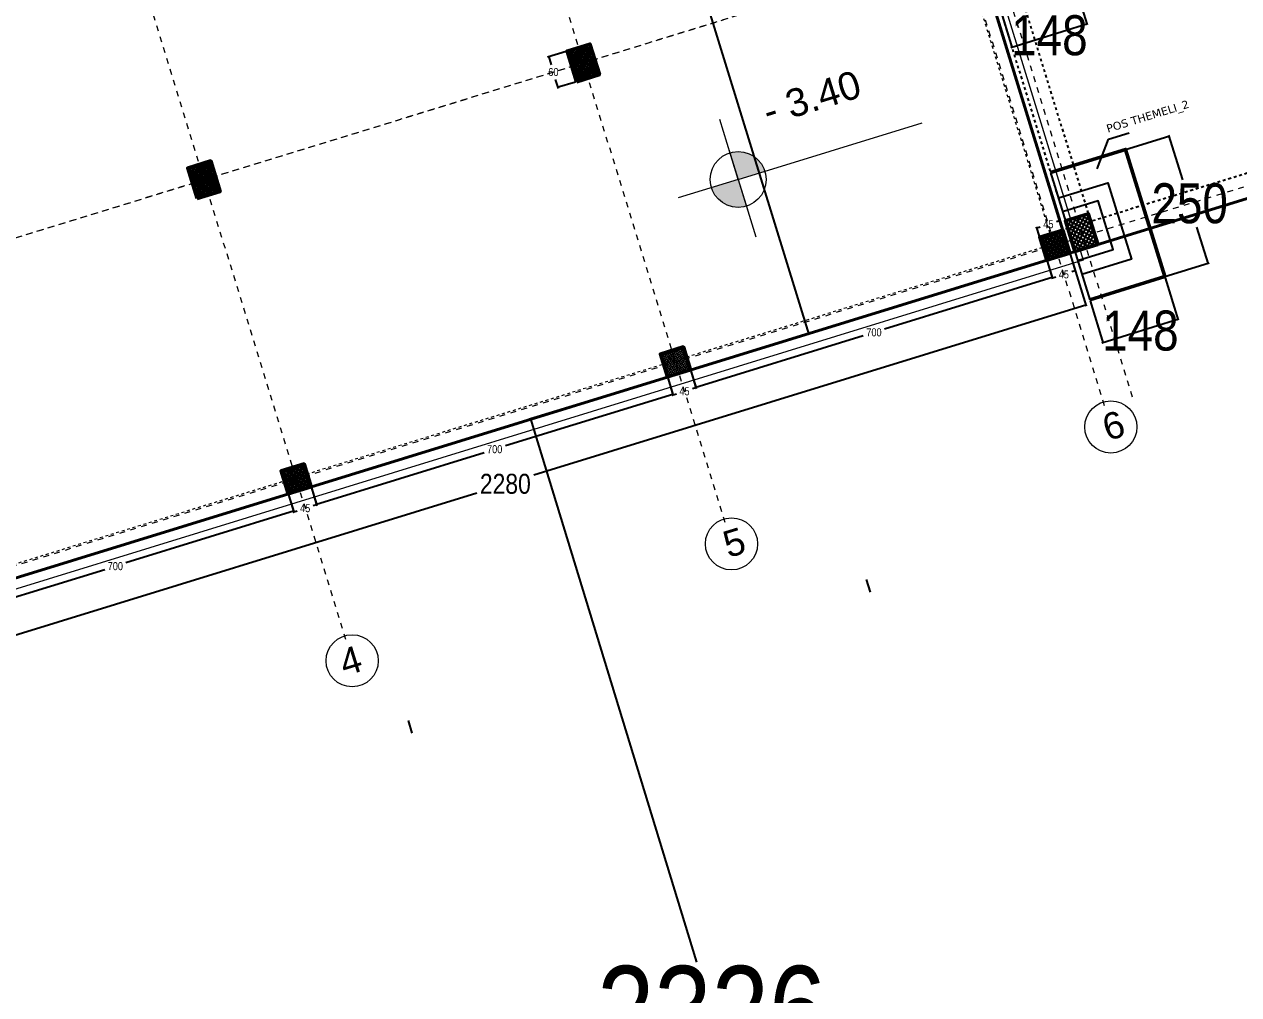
# Model space of a CAD drawing. Header units: centimetres. Extents: x 85226 to 578505, y -13061 to 170378.
# Drawn here: x 458508 to 460787, y 101777 to 103599 of the extents above; entities that cross this region are included whole.
import ezdxf

# ---------------------------------------------------------------- set-up
doc = ezdxf.new("R2010")
doc.units = ezdxf.units.CM
doc.linetypes.add('Dashed', pattern=[10.666667, 5.333333, -5.333333])
for name, color, linetype, lineweight in [('01 Bodrumi_Pen_No__20', 20, 'Continuous', 18), ('Akset_Pen_No__13', 13, 'Continuous', 18), ('Dimensionet', 150, 'Continuous', 15), ('Fasada', 7, 'Continuous', 15), ('Fasada_Pen_No__32', 32, 'Continuous', 18), ('muri', 7, 'Continuous', 40), ('Nr-Ri', 1, 'Continuous', 0), ('Shtyllat', 1, 'Continuous', 25), ('Spotat', 1, 'Continuous', 15), ('Text', 7, 'Continuous', 18)]:
    doc.layers.add(name, color=color, linetype=linetype, lineweight=lineweight)
doc.styles.add('Dimensionet CM', font='swissc.ttf', dxfattribs={"height": 15})
doc.styles.add('Mini shkronjat', font='simplex.shx', dxfattribs={"height": 6})
doc.dimstyles.new('Maxi shkronjat', dxfattribs={"dimscale": 2, "dimtxt": 30, "dimasz": 1, "dimexe": 1, "dimexo": 1, "dimgap": 3, "dimtad": 0, "dimtih": 1, "dimtoh": 1, "dimzin": 9, "dimtxsty": 'Dimensionet CM', "dimblk": 'ARCHTICK', "dimcen": 1, "dimdle": 1, "dimadec": 0, "dimazin": 0, "dimtfac": 1, "dimtmove": 0, "dimatfit": 3, "dimldrblk": 'ARCHTICK', "dimfxl": 1, "dimarcsym": 0})

# ---------------------------------------------------------------- blocks, each defined once
blk = doc.blocks.new('_ArchTick')
at = {"layer": 'Spotat', "color": 0, "const_width": 0.15}
blk.add_lwpolyline([(-0.5, -0.5), (0.5, 0.5)], dxfattribs=at)
blk = doc.blocks.new('*D4623')
at = {"layer": 'DEFPOINTS', "color": 0, "transparency": 16777216}
for p in [(459642.8, 102914.4), (459458, 102857.9), (460322.9, 100689.9)]:
    blk.add_point(p, dxfattribs=at)
at = {"layer": 'Nr-Ri', "color": 0, "lineweight": -2, "transparency": 16777216}
for p, q in [((459640.9, 102913.8), (459456.1, 102857.4)), ((459457.5, 102859.9), (459769.7, 101838.4)), ((460138.7, 100631.5), (459826.4, 101653)), ((460321, 100689.3), (460136.2, 100632.9))]:
    blk.add_line(p, q, dxfattribs=at)
at = {"layer": 'Nr-Ri', "color": 0, "lineweight": -2, "transparency": 16777216, "xscale": 2, "yscale": 2, "zscale": 2}
for p, rotation in [((459458, 102857.9), 106.9995570417444), ((460138.1, 100633.5), 286.9995570417444)]:
    blk.add_blockref('_ArchTick', p, dxfattribs=dict(at, rotation=rotation))
at = {"layer": 'Nr-Ri', "color": 0, "transparency": 16777216, "insert": (459798.1, 101745.7), "char_height": 15, "attachment_point": 5, "style": 'Dimensionet CM'}
blk.add_mtext('{\\H11.25x;2326}', dxfattribs=at)
blk = doc.blocks.new('*D4704')
at = {"layer": 'DEFPOINTS', "color": 0, "transparency": 16777216}
for p in [(459492.2, 103537.7), (459526.8, 103548.4), (459544.4, 103491)]:
    blk.add_point(p, dxfattribs=at)
at = {"layer": 'Dimensionet', "color": 0, "lineweight": -2, "transparency": 16777216}
for p, q in [((459524.9, 103547.8), (459490.3, 103537.1)), ((459491.7, 103539.6), (459496.9, 103522.8)), ((459510.5, 103478.5), (459505.3, 103495.4)), ((459542.5, 103490.4), (459508, 103479.8))]:
    blk.add_line(p, q, dxfattribs=at)
at = {"layer": 'Dimensionet', "color": 0, "lineweight": -2, "transparency": 16777216, "xscale": 2, "yscale": 2, "zscale": 2}
for p, rotation in [((459492.2, 103537.7), 107.1299999991601), ((459509.9, 103480.4), 287.1299999991601)]:
    blk.add_blockref('_ArchTick', p, dxfattribs=dict(at, rotation=rotation))
at = {"layer": 'Dimensionet', "color": 0, "transparency": 16777216, "insert": (459501.1, 103509.1), "char_height": 15, "attachment_point": 5, "style": 'Dimensionet CM'}
blk.add_mtext('60', dxfattribs=at)
blk = doc.blocks.new('*D4705')
at = {"layer": 'DEFPOINTS', "color": 0, "transparency": 16777216}
for p in [(460408.6, 103216.8), (460457, 103212.5), (460414, 103199.2)]:
    blk.add_point(p, dxfattribs=at)
at = {"layer": 'Dimensionet', "color": 0, "lineweight": -2, "transparency": 16777216}
for p, q in [((460406.6, 103216.2), (460415, 103218.8)), ((460413.4, 103201.1), (460408, 103218.7)), ((460453.5, 103230.6), (460445.2, 103228.1)), ((460456.4, 103214.4), (460451, 103231.9))]:
    blk.add_line(p, q, dxfattribs=at)
at = {"layer": 'Dimensionet', "color": 0, "lineweight": -2, "transparency": 16777216, "xscale": 2, "yscale": 2, "zscale": 2}
for p, rotation in [((460408.6, 103216.8), 197.1299999999269), ((460451.6, 103230), 17.12999999992693)]:
    blk.add_blockref('_ArchTick', p, dxfattribs=dict(at, rotation=rotation))
at = {"layer": 'Dimensionet', "color": 0, "transparency": 16777216, "insert": (460430.1, 103223.4), "char_height": 15, "attachment_point": 5, "style": 'Dimensionet CM'}
blk.add_mtext('45', dxfattribs=at)
blk = doc.blocks.new('*D4745')
at = {"layer": 'DEFPOINTS', "color": 0, "transparency": 16777216}
for p in [(460470.2, 103169.5), (460500.3, 103071.8), (458291.4, 102497.9)]:
    blk.add_point(p, dxfattribs=at)
at = {"layer": 'Dimensionet', "color": 0, "lineweight": -2, "transparency": 16777216}
for p, q in [((460470.8, 103167.5), (460500.9, 103069.8)), ((460502.3, 103072.3), (459464.3, 102752.4)), ((458319.6, 102399.6), (459357.6, 102719.5)), ((458292, 102496), (458322.1, 102398.3))]:
    blk.add_line(p, q, dxfattribs=at)
at = {"layer": 'Dimensionet', "color": 0, "lineweight": -2, "transparency": 16777216, "xscale": 2, "yscale": 2, "zscale": 2}
for p, rotation in [((460500.3, 103071.8), 17.1299999999269), ((458321.5, 102400.2), 197.1299999999269)]:
    blk.add_blockref('_ArchTick', p, dxfattribs=dict(at, rotation=rotation))
at = {"layer": 'Dimensionet', "color": 0, "transparency": 16777216, "insert": (459410.9, 102736), "char_height": 15, "attachment_point": 5, "style": 'Dimensionet CM'}
blk.add_mtext('{\\H2.5x;2280}', dxfattribs=at)
blk = doc.blocks.new('*D4558')
at = {"layer": 'DEFPOINTS', "color": 0, "transparency": 16777216}
for p in [(459003.3, 102717.3), (459046.3, 102730.6), (459056.7, 102697)]:
    blk.add_point(p, dxfattribs=at)
at = {"layer": 'Dimensionet', "color": 0, "lineweight": -2, "transparency": 16777216}
for p, q in [((459003.9, 102715.4), (459014.3, 102681.8)), ((459046.9, 102728.7), (459057.3, 102695.1)), ((459058.6, 102697.6), (459050.3, 102695)), ((459011.8, 102683.2), (459020.1, 102685.7))]:
    blk.add_line(p, q, dxfattribs=at)
at = {"layer": 'Dimensionet', "color": 0, "lineweight": -2, "transparency": 16777216, "xscale": 2, "yscale": 2, "zscale": 2}
for p, rotation in [((459056.7, 102697), 17.1299999999269), ((459013.7, 102683.8), 197.1299999999269)]:
    blk.add_blockref('_ArchTick', p, dxfattribs=dict(at, rotation=rotation))
at = {"layer": 'Dimensionet', "color": 0, "transparency": 16777216, "insert": (459035.2, 102690.4), "char_height": 15, "attachment_point": 5, "style": 'Dimensionet CM'}
blk.add_mtext('45', dxfattribs=at)
blk = doc.blocks.new('*D4559')
at = {"layer": 'DEFPOINTS', "color": 0, "transparency": 16777216}
for p in [(459758.3, 102950), (459715.3, 102936.8), (459768.6, 102916.4)]:
    blk.add_point(p, dxfattribs=at)
at = {"layer": 'Dimensionet', "color": 0, "lineweight": -2, "transparency": 16777216}
for p, q in [((459758.9, 102948.1), (459769.2, 102914.5)), ((459715.9, 102934.9), (459726.2, 102901.3)), ((459770.5, 102917), (459762.2, 102914.5)), ((459723.7, 102902.6), (459732, 102905.2))]:
    blk.add_line(p, q, dxfattribs=at)
at = {"layer": 'Dimensionet', "color": 0, "lineweight": -2, "transparency": 16777216, "xscale": 2, "yscale": 2, "zscale": 2}
for p, rotation in [((459768.6, 102916.4), 17.1299999999269), ((459725.6, 102903.2), 197.1299999999269)]:
    blk.add_blockref('_ArchTick', p, dxfattribs=dict(at, rotation=rotation))
at = {"layer": 'Dimensionet', "color": 0, "transparency": 16777216, "insert": (459747.1, 102909.8), "char_height": 15, "attachment_point": 5, "style": 'Dimensionet CM'}
blk.add_mtext('45', dxfattribs=at)
blk = doc.blocks.new('*D4560')
at = {"layer": 'DEFPOINTS', "color": 0, "transparency": 16777216}
for p in [(460470.2, 103169.5), (460427.2, 103156.2), (460480.6, 103135.9)]:
    blk.add_point(p, dxfattribs=at)
at = {"layer": 'Dimensionet', "color": 0, "lineweight": -2, "transparency": 16777216}
for p, q in [((460470.8, 103167.5), (460481.2, 103134)), ((460427.8, 103154.3), (460438.2, 103120.7)), ((460435.7, 103122), (460444, 103124.6)), ((460482.5, 103136.5), (460474.2, 103133.9))]:
    blk.add_line(p, q, dxfattribs=at)
at = {"layer": 'Dimensionet', "color": 0, "lineweight": -2, "transparency": 16777216, "xscale": 2, "yscale": 2, "zscale": 2}
for p, rotation in [((460437.6, 103122.6), 197.1299999999269), ((460480.6, 103135.9), 17.1299999999269)]:
    blk.add_blockref('_ArchTick', p, dxfattribs=dict(at, rotation=rotation))
at = {"layer": 'Dimensionet', "color": 0, "transparency": 16777216, "insert": (460459.1, 103129.2), "char_height": 15, "attachment_point": 5, "style": 'Dimensionet CM'}
blk.add_mtext('45', dxfattribs=at)
blk = doc.blocks.new('*D4728')
at = {"layer": 'DEFPOINTS', "color": 0, "transparency": 16777216}
for p in [(459003.3, 102717.3), (459013.4, 102684.7), (458334.4, 102511.2)]:
    blk.add_point(p, dxfattribs=at)
at = {"layer": 'Dimensionet', "color": 0, "lineweight": -2, "transparency": 16777216}
for p, q in [((459003.9, 102715.4), (459014, 102682.8)), ((459015.3, 102685.3), (458698.9, 102587.8)), ((458342.5, 102477.9), (458658.9, 102575.5)), ((458335, 102509.2), (458345, 102476.6))]:
    blk.add_line(p, q, dxfattribs=at)
at = {"layer": 'Dimensionet', "color": 0, "lineweight": -2, "transparency": 16777216, "xscale": 2, "yscale": 2, "zscale": 2}
for p, rotation in [((459013.4, 102684.7), 17.1299999999269), ((458344.4, 102478.5), 197.1299999999269)]:
    blk.add_blockref('_ArchTick', p, dxfattribs=dict(at, rotation=rotation))
at = {"layer": 'Dimensionet', "color": 0, "transparency": 16777216, "insert": (458678.9, 102581.6), "char_height": 15, "attachment_point": 5, "style": 'Dimensionet CM'}
blk.add_mtext('700', dxfattribs=at)
blk = doc.blocks.new('*D4561')
at = {"layer": 'DEFPOINTS', "color": 0, "transparency": 16777216}
for p in [(459715.3, 102936.8), (459046.3, 102730.6), (459056.4, 102698)]:
    blk.add_point(p, dxfattribs=at)
at = {"layer": 'Dimensionet', "color": 0, "lineweight": -2, "transparency": 16777216}
for p, q in [((459715.9, 102934.9), (459725.9, 102902.2)), ((459727.2, 102904.7), (459410.9, 102807.2)), ((459054.5, 102697.4), (459370.9, 102794.9)), ((459046.9, 102728.7), (459057, 102696.1))]:
    blk.add_line(p, q, dxfattribs=at)
at = {"layer": 'Dimensionet', "color": 0, "lineweight": -2, "transparency": 16777216, "xscale": 2, "yscale": 2, "zscale": 2}
for p, rotation in [((459725.3, 102904.1), 17.12999999992693), ((459056.4, 102698), 197.1299999999269)]:
    blk.add_blockref('_ArchTick', p, dxfattribs=dict(at, rotation=rotation))
at = {"layer": 'Dimensionet', "color": 0, "transparency": 16777216, "insert": (459390.9, 102801.1), "char_height": 15, "attachment_point": 5, "style": 'Dimensionet CM'}
blk.add_mtext('700', dxfattribs=at)
blk = doc.blocks.new('*D4562')
at = {"layer": 'DEFPOINTS', "color": 0, "transparency": 16777216}
for p in [(460427.2, 103156.2), (460437.3, 103123.6), (459758.3, 102950)]:
    blk.add_point(p, dxfattribs=at)
at = {"layer": 'Dimensionet', "color": 0, "lineweight": -2, "transparency": 16777216}
for p, q in [((460427.8, 103154.3), (460437.9, 103121.7)), ((460439.2, 103124.2), (460122.8, 103026.7)), ((459766.4, 102916.8), (460082.8, 103014.3)), ((459758.9, 102948.1), (459768.9, 102915.5))]:
    blk.add_line(p, q, dxfattribs=at)
at = {"layer": 'Dimensionet', "color": 0, "lineweight": -2, "transparency": 16777216, "xscale": 2, "yscale": 2, "zscale": 2}
for p, rotation in [((460437.3, 103123.6), 17.1299999999269), ((459768.3, 102917.4), 197.1299999999269)]:
    blk.add_blockref('_ArchTick', p, dxfattribs=dict(at, rotation=rotation))
at = {"layer": 'Dimensionet', "color": 0, "transparency": 16777216, "insert": (460102.8, 103020.5), "char_height": 15, "attachment_point": 5, "style": 'Dimensionet CM'}
blk.add_mtext('700', dxfattribs=at)
blk = doc.blocks.new('*D4592')
at = {"layer": 'DEFPOINTS', "color": 0, "transparency": 16777216}
for p in [(460648.7, 103125.1), (460507.8, 103081.6), (460673.4, 103045.1)]:
    blk.add_point(p, dxfattribs=at)
at = {"layer": 'Dimensionet', "color": 0, "lineweight": -2, "transparency": 16777216}
for p, q in [((460649.3, 103123.1), (460674, 103043.2)), ((460508.4, 103079.7), (460533, 102999.8)), ((460530.5, 103001.1), (460675.3, 103045.7))]:
    blk.add_line(p, q, dxfattribs=at)
at = {"layer": 'Dimensionet', "color": 0, "lineweight": -2, "transparency": 16777216, "xscale": 2, "yscale": 2, "zscale": 2}
for p, rotation in [((460673.4, 103045.1), 17.13000000006702), ((460532.4, 103001.7), 197.130000000067)]:
    blk.add_blockref('_ArchTick', p, dxfattribs=dict(at, rotation=rotation))
at = {"layer": 'Dimensionet', "color": 0, "transparency": 16777216, "insert": (460602.9, 103023.4), "char_height": 15, "attachment_point": 5, "style": 'Dimensionet CM'}
blk.add_mtext('{\\H5x;148}', dxfattribs=at)
blk = doc.blocks.new('*D4593')
at = {"layer": 'DEFPOINTS', "color": 0, "transparency": 16777216}
for p in [(460656.3, 103389), (460571.3, 103362.8), (460644.9, 103123.9)]:
    blk.add_point(p, dxfattribs=at)
at = {"layer": 'Dimensionet', "color": 0, "lineweight": -2, "transparency": 16777216}
for p, q in [((460573.2, 103363.4), (460658.3, 103389.6)), ((460655.8, 103390.9), (460681.7, 103306.8)), ((460730.6, 103148.2), (460709.1, 103217.7)), ((460646.8, 103124.5), (460731.9, 103150.7))]:
    blk.add_line(p, q, dxfattribs=at)
at = {"layer": 'Dimensionet', "color": 0, "lineweight": -2, "transparency": 16777216, "xscale": 2, "yscale": 2, "zscale": 2}
for p, rotation in [((460656.3, 103389), 107.1300000001399), ((460730, 103150.1), 287.1300000001399)]:
    blk.add_blockref('_ArchTick', p, dxfattribs=dict(at, rotation=rotation))
at = {"layer": 'Dimensionet', "color": 0, "transparency": 16777216, "insert": (460695.4, 103262.3), "char_height": 15, "attachment_point": 5, "style": 'Dimensionet CM'}
blk.add_mtext('{\\H5x;250}', dxfattribs=at)
blk = doc.blocks.new('*D4757')
at = {"layer": 'DEFPOINTS', "color": 0, "transparency": 16777216}
for p in [(459144, 105732.5), (458921.8, 105664), (459758.3, 102950)]:
    blk.add_point(p, dxfattribs=at)
at = {"layer": 'Dimensionet', "color": 0, "lineweight": -2, "transparency": 16777216}
for p, q in [((458923.7, 105664.6), (459145.9, 105733.1)), ((459143.4, 105734.4), (459548.5, 104420.1)), ((459981, 103016.6), (459575.9, 104331)), ((459760.2, 102950.6), (459982.4, 103019.1))]:
    blk.add_line(p, q, dxfattribs=at)
at = {"layer": 'Dimensionet', "color": 0, "lineweight": -2, "transparency": 16777216, "xscale": 2, "yscale": 2, "zscale": 2}
for p, rotation in [((459144, 105732.5), 107.1299999991601), ((459980.5, 103018.5), 287.1299999991601)]:
    blk.add_blockref('_ArchTick', p, dxfattribs=dict(at, rotation=rotation))
at = {"layer": 'Dimensionet', "color": 0, "transparency": 16777216, "insert": (459562.2, 104375.5), "char_height": 15, "attachment_point": 5, "style": 'Dimensionet CM'}
blk.add_mtext('{\\H5x;2840}', dxfattribs=at)
blk = doc.blocks.new('*D4610')
at = {"layer": 'DEFPOINTS', "color": 0, "transparency": 16777216}
for p in [(460477.9, 103679.3), (460336.9, 103635.9), (460502.5, 103599.4)]:
    blk.add_point(p, dxfattribs=at)
at = {"layer": 'Dimensionet', "color": 0, "lineweight": -2, "transparency": 16777216}
for p, q in [((460478.5, 103677.4), (460503.1, 103597.5)), ((460337.5, 103634), (460362.2, 103554)), ((460359.7, 103555.4), (460504.4, 103600))]:
    blk.add_line(p, q, dxfattribs=at)
at = {"layer": 'Dimensionet', "color": 0, "lineweight": -2, "transparency": 16777216, "xscale": 2, "yscale": 2, "zscale": 2}
for p, rotation in [((460502.5, 103599.4), 17.13000000006702), ((460361.6, 103555.9), 197.130000000067)]:
    blk.add_blockref('_ArchTick', p, dxfattribs=dict(at, rotation=rotation))
at = {"layer": 'Dimensionet', "color": 0, "transparency": 16777216, "insert": (460432.1, 103577.7), "char_height": 15, "attachment_point": 5, "style": 'Dimensionet CM'}
blk.add_mtext('{\\H5x;148}', dxfattribs=at)

msp = doc.modelspace()

# ---------------------------------------------------------------- hatches: boundary and pattern name
h = msp.add_hatch()
h.set_pattern_fill('ANSI37', color=252, scale=2, angle=107.13, style=0)
h.set_pattern_definition([(152.13, (312126.017, 119364.252), (-2.96841552, -5.61346678), []), (242.13, (312126.017, 119364.252), (5.61346678, -2.96841552), [])])
h.paths.add_polyline_path([(459578.612, 103532.96), (459557.111, 103526.333), (459565.947, 103497.664), (459587.449, 103504.291)])
h.paths.add_polyline_path([(459557.111, 103526.333), (459535.609, 103519.706), (459544.445, 103491.036), (459565.947, 103497.664)])
h.paths.add_polyline_path([(459548.274, 103555.002), (459526.772, 103548.375), (459535.609, 103519.706), (459557.111, 103526.333)])
h.paths.add_polyline_path([(459569.776, 103561.629), (459548.274, 103555.002), (459557.111, 103526.333), (459578.612, 103532.96)])
h = msp.add_hatch()
h.set_pattern_fill('ANSI37', color=252, scale=2, angle=107.13, style=0)
h.set_pattern_definition([(152.13, (311414.066, 119144.819), (-2.96841552, -5.61346678), []), (242.13, (311414.066, 119144.819), (5.61346678, -2.96841552), [])])
h.paths.add_polyline_path([(458866.661, 103313.527), (458845.16, 103306.9), (458853.996, 103278.231), (458875.498, 103284.858)])
h.paths.add_polyline_path([(458845.16, 103306.9), (458823.658, 103300.273), (458832.494, 103271.604), (458853.996, 103278.231)])
h.paths.add_polyline_path([(458836.323, 103335.569), (458814.821, 103328.942), (458823.658, 103300.273), (458845.16, 103306.9)])
h.paths.add_polyline_path([(458857.825, 103342.196), (458836.323, 103335.569), (458845.16, 103306.9), (458866.661, 103313.527)])
h = msp.add_hatch()
h.set_pattern_fill('ANSI37', color=252, scale=2, angle=107.13, style=0)
h.set_pattern_definition([(152.13, (313061.362, 119045.614), (-2.96841552, -5.61346678), []), (242.13, (313061.362, 119045.614), (5.61346678, -2.96841552), [])])
h.paths.add_polyline_path([(460513.957, 103214.322), (460492.455, 103207.695), (460501.292, 103179.026), (460522.793, 103185.653)])
h.paths.add_polyline_path([(460492.455, 103207.695), (460470.953, 103201.068), (460479.79, 103172.398), (460501.292, 103179.026)])
h.paths.add_polyline_path([(460483.619, 103236.364), (460462.117, 103229.737), (460470.953, 103201.068), (460492.455, 103207.695)])
h.paths.add_polyline_path([(460505.121, 103242.991), (460483.619, 103236.364), (460492.455, 103207.695), (460513.957, 103214.322)])
h = msp.add_hatch()
h.set_pattern_fill('ANSI37', color=252, scale=2, angle=107.13, style=0)
h.set_pattern_definition([(152.13, (314899.325, 117954.325), (-2.96841552, -5.61346678), []), (242.13, (314899.325, 117954.325), (5.61346678, -2.96841552), [])])
h.paths.add_polyline_path([(460435.477, 103205.83), (460413.975, 103199.202), (460427.23, 103156.199), (460448.731, 103162.826)])
h.paths.add_polyline_path([(460456.979, 103212.457), (460435.477, 103205.83), (460448.731, 103162.826), (460470.233, 103169.453)])
h = msp.add_hatch()
h.set_pattern_fill('ANSI37', color=252, scale=2, angle=107.13, style=0)
h.set_pattern_definition([(152.13, (313475.423, 117515.459), (-2.96841552, -5.61346678), []), (242.13, (313475.423, 117515.459), (5.61346678, -2.96841552), [])])
h.paths.add_polyline_path([(459011.575, 102766.964), (458990.073, 102760.337), (459003.328, 102717.333), (459024.829, 102723.96)])
h.paths.add_polyline_path([(459033.077, 102773.591), (459011.575, 102766.964), (459024.829, 102723.96), (459046.331, 102730.587)])
at = {"layer": 'Fasada'}
h = msp.add_hatch(dxfattribs=at)
h.set_pattern_fill('ANSI37', color=256, angle=17.13)
h.set_pattern_definition([(62.13, (-721414.2246, 382007.9007), (-2.80673339, 1.484207762), []), (152.13, (-721414.2246, 382007.9007), (-1.484207762, -2.80673339), [])])
h.paths.add_polyline_path([(459544.438, 103491.034), (459587.442, 103504.289), (459569.769, 103561.627), (459526.765, 103548.373)])
h = msp.add_hatch(color=256, dxfattribs=at)
h.dxf.hatch_style = 1
h.paths.add_polyline_path([(459847.93, 103307.491), (459797.759, 103292.027, 0.41421356), (459863.394, 103257.32)])
h.paths.add_polyline_path([(459832.467, 103357.662), (459847.93, 103307.491), (459898.101, 103322.954, 0.41421356)])
h = msp.add_hatch(dxfattribs=at)
h.set_pattern_fill('ANSI37', color=256, angle=17.13)
h.set_pattern_definition([(62.13, (-722126.1756, 381788.468), (-2.80673339, 1.484207762), []), (152.13, (-722126.1756, 381788.468), (-1.484207762, -2.80673339), [])])
h.paths.add_polyline_path([(458832.487, 103271.601), (458875.491, 103284.856), (458857.818, 103342.194), (458814.814, 103328.94)])
h = msp.add_hatch(dxfattribs=at)
h.set_pattern_fill('ANSI37', color=256, angle=17.13)
h.set_pattern_definition([(62.13, (-720528.4946, 381663.5066), (-2.80673339, 1.484207762), []), (152.13, (-720528.4946, 381663.5066), (-1.484207762, -2.80673339), [])])
h.paths.add_polyline_path([(460427.223, 103156.196), (460470.226, 103169.451), (460456.979, 103212.457), (460413.975, 103199.202)])
h = msp.add_hatch(dxfattribs=at)
h.set_pattern_fill('ANSI37', color=256, angle=17.13)
h.set_pattern_definition([(62.13, (-722455.859, 375270.0676), (-2.80673339, 1.484207762), []), (152.13, (-722455.859, 375270.0676), (-1.484207762, -2.80673339), [])])
h.paths.add_polyline_path([(459715.279, 102936.766), (459758.282, 102950.02), (459745.028, 102993.024), (459702.024, 102979.77)])
h = msp.add_hatch(dxfattribs=at)
h.set_pattern_fill('ANSI37', color=256, angle=17.13)
h.set_pattern_definition([(62.13, (-721952.3966, 381224.641), (-2.80673339, 1.484207762), []), (152.13, (-721952.3966, 381224.641), (-1.484207762, -2.80673339), [])])
h.paths.add_polyline_path([(459003.321, 102717.331), (459046.324, 102730.585), (459033.077, 102773.591), (458990.073, 102760.337)])

# ---------------------------------------------------------------- linework, layer by layer
at = {"linetype": 'Dashed'}
for p, q in [((459669.082, 105768.791), (460456.979, 103212.457)), ((468406.815, 105615.614), (458334.38, 102511.154)), ((460067.433, 104510.293), (460462.117, 103229.737)), ((460110.436, 104523.547), (460505.121, 103242.991)), ((464738.241, 104531.999), (460413.975, 103199.202)), ((460057.876, 104507.347), (460456.979, 103212.457))]:
    msp.add_line(p, q, dxfattribs=at)
for p, q in [((460543.054, 103383.054), (460582.093, 103395.086)), ((460521.42, 103327.525), (460543.054, 103383.054)), ((460096.271, 102533.011), (460088.907, 102556.902)), ((459236.196, 102267.924), (459228.832, 102291.815))]:
    msp.add_line(p, q)
at = {"color": 252}
msp.add_line((460434.136, 103320.522), (460507.771, 103081.613), dxfattribs=at)
for points in [[(460434.136, 103320.522), (460575.089, 103363.966), (460648.724, 103125.056), (460507.771, 103081.613)], [(460448.863, 103272.74), (460542.034, 103301.457), (460586.215, 103158.111), (460493.044, 103129.395)], [(460484.944, 103155.675), (460551.835, 103176.291), (460523.854, 103267.077), (460456.963, 103246.46)]]:
    msp.add_lwpolyline(points, dxfattribs=at)
at = {"layer": '01 Bodrumi_Pen_No__20', "linetype": 'Dashed'}
msp.add_lwpolyline([(457411.39, 102728.834), (457279.99, 102859.55), (457206.719, 103097.277), (456628.558, 102919.08), (456062.233, 104756.522), (459617.21, 105852.213), (460438.979, 103185.98), (458307.904, 102529.155), (458263.723, 102672.5), (457986.275, 102586.987, -0.27723304)], format="xyb", close=True, dxfattribs=at)
at = {"layer": 'Akset_Pen_No__13', "color": 251, "linetype": 'Dashed', "ltscale": 2}
for p, q in [((456434.536, 102563.913), (470184.353, 106801.791)), ((459463.493, 106359.438), (460537.094, 102876.134)), ((459463.5, 106359.44), (460537.101, 102876.136)), ((459516.053, 106375.638), (460589.654, 102892.334)), ((459516.06, 106375.64), (460589.661, 102892.336)), ((456607.579, 102002.476), (470357.396, 106240.353)), ((458751.542, 106140.005), (459825.143, 102656.701)), ((458751.542, 106140.005), (459825.143, 102656.701)), ((458039.591, 105920.572), (459113.192, 102437.268))]:
    msp.add_line(p, q, dxfattribs=at)
at = {"layer": 'Akset_Pen_No__13', "linetype": 'Dashed', "ltscale": 2}
for p, q in [((459463.493, 106359.438), (460537.094, 102876.134)), ((459516.053, 106375.638), (460589.654, 102892.334)), ((458039.591, 105920.572), (459113.192, 102437.268)), ((457145.473, 102783.034), (460755.321, 103895.637))]:
    msp.add_line(p, q, dxfattribs=at)
at = {"layer": 'Akset_Pen_No__13', "ltscale": 2}
for centre in [(460547.33, 102842.921), (459835.379, 102623.488), (459123.428, 102404.055)]:
    msp.add_circle(centre, 48.904, dxfattribs=at)
at = {"layer": 'Fasada'}
for p, q in [((459847.93, 103307.491), (459813.183, 103420.229)), ((459847.93, 103307.491), (460193.217, 103413.913)), ((459830.557, 103363.86), (459865.304, 103251.122)), ((459847.93, 103307.491), (459735.192, 103272.743)), ((459847.93, 103307.491), (459881.205, 103199.531))]:
    msp.add_line(p, q, dxfattribs=at)
msp.add_lwpolyline([(457379.653, 102696.931), (457240.293, 102835.566), (457175.497, 103045.797), (456597.335, 102867.6), (456005.975, 104786.271), (459646.96, 105908.471), (460495.237, 103156.231), (458278.155, 102472.897), (458233.973, 102616.242), (457999.529, 102543.983, -0.27723304)], format="xyb", close=True, dxfattribs=at)
msp.add_circle((459847.93, 103307.491), 52.5, dxfattribs=at)
at = {"layer": 'Fasada_Pen_No__32', "lineweight": 50}
msp.add_lwpolyline([(460434.136, 103320.522), (460575.096, 103363.968), (460648.731, 103125.059), (460507.771, 103081.613)], dxfattribs=at)
at = {"layer": 'muri'}
msp.add_lwpolyline([(463957.997, 107216.262), (463871.546, 107503.543), (460976.915, 106611.379), (461067.189, 106325.276), (460919.065, 106279.623), (460874.884, 106422.969), (460311.057, 106249.189), (460355.238, 106105.844), (456030.972, 104773.047), (456455.11, 103396.927), (456645.391, 103455.574), (457393.751, 102711.108, 0.27723304), (457993.631, 102563.094), (458247.188, 102641.244), (458291.37, 102497.898), (468406.808, 105615.612)], format="xyb", dxfattribs=at)
msp.add_lwpolyline([(457393.758, 102711.11), (457257.936, 102846.226), (457188.719, 103070.801), (456610.557, 102892.604), (456030.979, 104773.049), (459633.738, 105883.468), (460470.233, 103169.453), (458291.377, 102497.9), (458247.195, 102641.246), (457993.638, 102563.096, -0.27723304)], format="xyb", close=True, dxfattribs=at)
at = {"layer": 'Shtyllat', "color": 3, "lineweight": 50}
for points in [[(459544.445, 103491.036), (459587.449, 103504.291), (459569.776, 103561.629), (459526.772, 103548.375)], [(458832.494, 103271.604), (458875.498, 103284.858), (458857.825, 103342.196), (458814.821, 103328.942)], [(460522.793, 103185.653), (460479.79, 103172.398), (460462.117, 103229.737), (460505.121, 103242.991)], [(460427.23, 103156.199), (460470.233, 103169.453), (460456.979, 103212.457), (460413.975, 103199.202)], [(459003.328, 102717.333), (459046.331, 102730.587), (459033.077, 102773.591), (458990.073, 102760.337)]]:
    msp.add_lwpolyline(points, close=True, dxfattribs=at)
at = {"layer": 'Shtyllat', "lineweight": 50}
for points in [[(459544.445, 103491.036), (459587.449, 103504.291), (459569.776, 103561.629), (459526.772, 103548.375)], [(458832.494, 103271.604), (458875.498, 103284.858), (458857.825, 103342.196), (458814.821, 103328.942)], [(460427.23, 103156.199), (460470.233, 103169.453), (460456.979, 103212.457), (460413.975, 103199.202)], [(459715.279, 102936.766), (459758.282, 102950.02), (459745.028, 102993.024), (459702.024, 102979.77)], [(459003.328, 102717.333), (459046.331, 102730.587), (459033.077, 102773.591), (458990.073, 102760.337)]]:
    msp.add_lwpolyline(points, close=True, dxfattribs=at)

# ---------------------------------------------------------------- texts
at = {"insert": (460537.357, 103409.581), "char_height": 15, "width": 176.92255, "attachment_point": 1, "rotation": 17.13, "style": 'Mini shkronjat'}
msp.add_mtext('{\\fVerdana|b0|i0|c0|p34;POS THEMELI_2}', dxfattribs=at)
at = {"char_height": 50, "attachment_point": 1, "rotation": 17.13, "style": 'Dimensionet CM'}
for s, insert in [('{\\fArial|b0|i0|c0|p34;6}', (460526.48, 102863.857)), ('{\\fArial|b0|i0|c0|p34;5}', (459814.529, 102644.424)), ('{\\fArial|b0|i0|c0|p34;4}', (459094.487, 102422.497))]:
    msp.add_mtext(s, dxfattribs=dict(at, insert=insert))
at = {"layer": 'Text', "insert": (459888.556, 103458.645), "char_height": 105, "attachment_point": 1, "rotation": 17.13, "style": 'Dimensionet CM'}
msp.add_mtext('{\\fArial|b0|i0|c0|p34;\\H0.5x;-\\fArial|b0|i0|c238|p34; \\fArial|b0|i0|c0|p34;3\\fArial|b0|i0|c238|p34;.\\fArial|b0|i0|c0|p34;4\\fArial|b0|i0|c238|p34;0\\fTimes New Roman|b0|i0|c238|p18;\\H1.9999x; }', dxfattribs=at)

# ---------------------------------------------------------------- dimensions: what is measured, and where the dimension line sits
at = {"layer": 'Dimensionet'}
dim = msp.add_linear_dim(base=(459143.956, 105732.51), p1=(459758.282, 102950.02), p2=(458921.787, 105664.035), angle=107.13, text='{\\H5x;<>}', dimstyle='Maxi shkronjat', dxfattribs=at)
dim.commit()
dim.dimension.update_dxf_attribs({"geometry": '*D4757', "text_midpoint": (459562.204, 104375.503)})
for base, p1, p2, picture, middle in [((460502.536, 103599.39), (460336.937, 103635.883), (460477.898, 103679.329), '*D4610', (460432.056, 103577.667)), ((460673.37, 103045.119), (460507.771, 103081.613), (460648.731, 103125.059), '*D4592', (460602.89, 103023.396))]:
    dim = msp.add_linear_dim(base=base, p1=p1, p2=p2, angle=17.13, text='{\\H5x;<>}', dimstyle='Maxi shkronjat', override={"dimdec": 0}, dxfattribs=at)
    dim.commit()
    dim.dimension.update_dxf_attribs({"geometry": picture, "text_midpoint": middle, "dimtype": 161})
for base, p1, p2, angle, picture, middle in [((459492.247, 103537.734), (459544.445, 103491.036), (459526.772, 103548.375), 107.13, '*D4704', (459501.084, 103509.064)), ((460408.559, 103216.776), (460456.979, 103212.457), (460413.975, 103199.202), 17.13, '*D4705', (460430.061, 103223.404)), ((460480.582, 103135.875), (460427.23, 103156.199), (460470.233, 103169.453), 17.13, '*D4560', (460459.081, 103129.248)), ((460437.284, 103123.576), (459758.282, 102950.02), (460427.23, 103156.199), 17.13, '*D4562', (460102.811, 103020.487)), ((459768.631, 102916.442), (459715.279, 102936.766), (459758.282, 102950.02), 17.13, '*D4559', (459747.13, 102909.815)), ((459056.386, 102697.965), (459715.279, 102936.766), (459046.331, 102730.587), 197.13, '*D4561', (459390.86, 102801.054)), ((459013.382, 102684.711), (458334.38, 102511.154), (459003.328, 102717.333), 17.13, '*D4728', (458678.909, 102581.621)), ((459056.68, 102697.009), (459003.328, 102717.333), (459046.331, 102730.587), 17.13, '*D4558', (459035.179, 102690.382))]:
    dim = msp.add_linear_dim(base=base, p1=p1, p2=p2, angle=angle, dimstyle='Maxi shkronjat', dxfattribs=at)
    dim.commit()
    dim.dimension.update_dxf_attribs({"geometry": picture, "text_midpoint": middle})
for base, p1, p2, angle, text, picture, middle, dimtype in [((460656.345, 103389.01), (460644.909, 103123.88), (460571.274, 103362.79), 107.13, '{\\H5x;<>}', '*D4593', (460695.408, 103262.27), 161), ((460500.346, 103071.751), (458291.377, 102497.9), (460470.233, 103169.453), 17.13, '{\\H2.5x;<>}', '*D4745', (459410.918, 102735.974), 160)]:
    dim = msp.add_linear_dim(base=base, p1=p1, p2=p2, angle=angle, text=text, dimstyle='Maxi shkronjat', dxfattribs=at)
    dim.commit()
    dim.dimension.update_dxf_attribs({"geometry": picture, "text_midpoint": middle, "dimtype": dimtype})
at = {"layer": 'Nr-Ri'}
dim = msp.add_aligned_dim(p1=(460322.863, 100689.934), p2=(459642.788, 102914.423), distance=193.183, text='{\\H11.25x;<>}', dimstyle='Maxi shkronjat', override={"dimdec": 0}, dxfattribs=at)
dim.commit()
dim.dimension.update_dxf_attribs({"geometry": '*D4623', "text_midpoint": (459798.083, 101745.699)})

doc.saveas('drawing.dxf')
